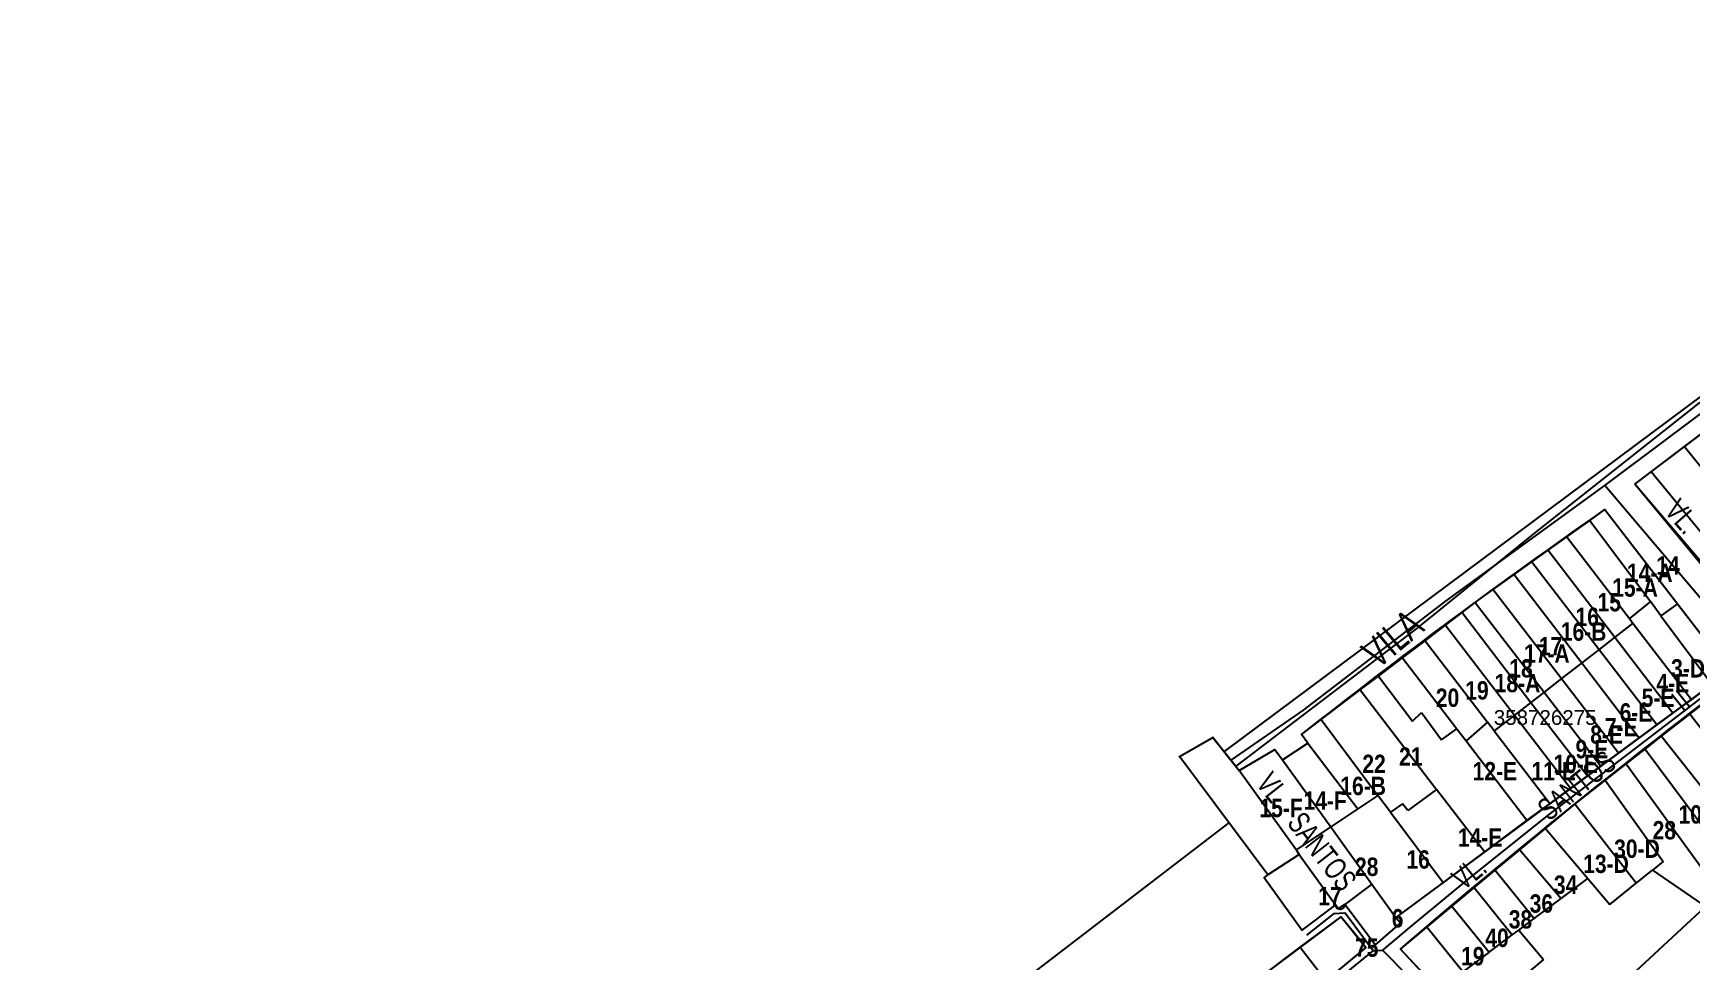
# Model space of a CAD drawing. Extents: x 199665 to 201826, y 4836581 to 4838476.
# Drawn here: x 199664.6 to 199890.2, y 4837394.3 to 4837520.6 of the extents above; entities that cross this region are included whole.
import ezdxf
from ezdxf.enums import TextEntityAlignment as Align

# ---------------------------------------------------------------- set-up
doc = ezdxf.new("R2010")
doc.units = 0
doc.header["$LTSCALE"] = 1.5
doc.header["$MEASUREMENT"] = 0
for name, color, linetype in [('CD-MALHA-LOTES', 40, 'CONTINUOUS'), ('CD_TXT_QUADRA', 7, 'CONTINUOUS'), ('LM-LIM-SETOR-FISCAL', 7, 'CONTINUOUS'), ('RU-QUADRAS', 6, 'CONTINUOUS'), ('SV-EIXO-RUA-PAV', 20, 'CONTINUOUS'), ('SV-RUA-PAVIM-S-GUIA-C-GUIA', 7, 'CONTINUOUS'), ('SV-TXT-RUA-PAV-S-GUIA-C-GUIA', 7, 'CONTINUOUS'), ('Th_NmrPort', 1, 'CONTINUOUS')]:
    doc.layers.add(name, color=color, linetype=linetype)
doc.styles.add('ARIAL', font='ARIAL.TTF')
doc.styles.add('MONOTXT', font='ARIAL.TTF', dxfattribs={"height": 0.2})
doc.styles.get("Standard").update_dxf_attribs({"font": 'swisscbo.ttf'})
doc.linetypes.add('Limite', pattern='A,20,-3,[130,ltypeshp.shx,S=6.35,R=0,X=0,Y=0],-3,20', length=46)

msp = doc.modelspace()

# ---------------------------------------------------------------- linework, layer by layer
at = {"layer": 'CD-MALHA-LOTES', "linetype": 'Continuous'}
for p, q in [((199889.23, 4837464.36), (199892.19, 4837466.6)), ((199884.7, 4837460.95), (199889.23, 4837464.36)), ((199889.23, 4837464.36), (199897.52, 4837454.09)), ((199882.48, 4837459.27), (199884.7, 4837460.95)), ((199893.08, 4837450.76), (199884.7, 4837460.95)), ((199890.88, 4837449.11), (199882.48, 4837459.27)), ((199873.23, 4837452.08), (199876.38, 4837454.33)), ((199876.38, 4837454.33), (199878.43, 4837455.79)), ((199876.38, 4837454.33), (199884.61, 4837443.27)), ((199878.43, 4837455.79), (199888.29, 4837442.99)), ((199870.7, 4837450.27), (199873.23, 4837452.08)), ((199873.23, 4837452.08), (199881.76, 4837440.97)), ((199868.5, 4837448.7), (199870.7, 4837450.27)), ((199870.7, 4837450.27), (199879.79, 4837438.43)), ((199866.06, 4837446.95), (199868.5, 4837448.7)), ((199868.5, 4837448.7), (199877.65, 4837436.77)), ((199861.49, 4837443.69), (199863.22, 4837444.93)), ((199863.22, 4837444.93), (199866.06, 4837446.95)), ((199863.22, 4837444.93), (199872.52, 4837432.8)), ((199866.06, 4837446.95), (199875.28, 4837434.94)), ((199858.99, 4837441.79), (199860.79, 4837443.16)), ((199860.79, 4837443.16), (199861.49, 4837443.69)), ((199860.79, 4837443.16), (199870.15, 4837430.96)), ((199884.61, 4837443.27), (199881.76, 4837440.97)), ((199886.04, 4837441.35), (199884.61, 4837443.27)), ((199888.29, 4837442.99), (199886.04, 4837441.35)), ((199888.29, 4837442.99), (199895.38, 4837433.8)), ((199856.73, 4837440.08), (199858.99, 4837441.79)), ((199858.99, 4837441.79), (199868.36, 4837429.57)), ((199881.76, 4837440.97), (199882.24, 4837440.33)), ((199886.04, 4837441.35), (199892.97, 4837432.03)), ((199853.95, 4837437.96), (199856.73, 4837440.08)), ((199856.73, 4837440.08), (199866.12, 4837427.84)), ((199879.79, 4837438.43), (199877.65, 4837436.77)), ((199882.24, 4837440.33), (199879.79, 4837438.43)), ((199879.79, 4837438.43), (199887.68, 4837428.14)), ((199882.24, 4837440.33), (199890.19, 4837429.98)), ((199850.88, 4837435.63), (199853.95, 4837437.96)), ((199853.95, 4837437.96), (199862.46, 4837426.86)), ((199877.65, 4837436.77), (199875.28, 4837434.94)), ((199877.65, 4837436.77), (199885.5, 4837426.54)), ((199847.6, 4837433.14), (199850.88, 4837435.63)), ((199850.88, 4837435.63), (199858.28, 4837425.99)), ((199875.28, 4837434.94), (199872.52, 4837432.8)), ((199875.28, 4837434.94), (199883.09, 4837424.76)), ((199889.97, 4837427.97), (199897.43, 4837433.8)), ((199845.13, 4837431.26), (199847.6, 4837433.14)), ((199847.6, 4837433.14), (199852.23, 4837427.02)), ((199872.52, 4837432.8), (199870.15, 4837430.96)), ((199872.52, 4837432.8), (199880.28, 4837422.7)), ((199892.97, 4837432.03), (199890.19, 4837429.98)), ((199839.81, 4837427.22), (199845.13, 4837431.26)), ((199845.13, 4837431.26), (199855.52, 4837417.72)), ((199868.36, 4837429.57), (199866.12, 4837427.84)), ((199870.15, 4837430.96), (199868.36, 4837429.57)), ((199868.36, 4837429.57), (199876.03, 4837419.57)), ((199870.15, 4837430.96), (199877.85, 4837420.91)), ((199890.19, 4837429.98), (199887.68, 4837428.14)), ((199837.14, 4837425.19), (199839.81, 4837427.22)), ((199839.81, 4837427.22), (199847.53, 4837416.92)), ((199852.23, 4837427.02), (199853.46, 4837428.2)), ((199853.46, 4837428.2), (199856.19, 4837424.48)), ((199862.46, 4837426.86), (199859.54, 4837424.34)), ((199863.35, 4837425.7), (199862.46, 4837426.86)), ((199866.12, 4837427.84), (199863.35, 4837425.7)), ((199866.12, 4837427.84), (199873.75, 4837417.9)), ((199887.68, 4837428.14), (199885.5, 4837426.54)), ((199886.12, 4837424.96), (199889.97, 4837427.97)), ((199892.74, 4837424.4), (199889.97, 4837427.97)), ((199820.56, 4837422.2), (199825.09, 4837424.8)), ((199825.09, 4837424.8), (199828.65, 4837420.32)), ((199838.02, 4837424.02), (199837.14, 4837425.19)), ((199856.19, 4837424.48), (199858.28, 4837425.99)), ((199858.28, 4837425.99), (199859.54, 4837424.34)), ((199863.35, 4837425.7), (199870.93, 4837415.83)), ((199883.09, 4837424.76), (199880.28, 4837422.7)), ((199885.5, 4837426.54), (199883.09, 4837424.76)), ((199883.89, 4837423.22), (199886.12, 4837424.96)), ((199886.12, 4837424.96), (199893.85, 4837415.2)), ((199828.65, 4837420.32), (199833.53, 4837423.17)), ((199833.53, 4837423.17), (199834.54, 4837421.77)), ((199834.54, 4837421.77), (199838.02, 4837424.02)), ((199838.02, 4837424.02), (199844.79, 4837415.09)), ((199859.54, 4837424.34), (199867.82, 4837413.54)), ((199880.28, 4837422.7), (199877.85, 4837420.91)), ((199881.32, 4837421.21), (199883.89, 4837423.22)), ((199883.89, 4837423.22), (199896.48, 4837406.28)), ((199832.58, 4837406.09), (199820.56, 4837422.2)), ((199836.41, 4837409.49), (199828.65, 4837420.32)), ((199834.54, 4837421.77), (199841.11, 4837412.63)), ((199877.85, 4837420.91), (199876.03, 4837419.57)), ((199878.47, 4837418.98), (199881.32, 4837421.21)), ((199881.32, 4837421.21), (199893.8, 4837404.03)), ((199873.75, 4837417.9), (199870.93, 4837415.83)), ((199876.03, 4837419.57), (199873.75, 4837417.9)), ((199874.33, 4837415.74), (199878.47, 4837418.98)), ((199878.47, 4837418.98), (199886.36, 4837407.93)), ((199847.53, 4837416.92), (199844.79, 4837415.09)), ((199849.26, 4837414.62), (199847.53, 4837416.92)), ((199850.87, 4837415.78), (199849.26, 4837414.62)), ((199851.6, 4837414.87), (199850.87, 4837415.78)), ((199855.52, 4837417.72), (199851.6, 4837414.87)), ((199862.02, 4837409.25), (199855.52, 4837417.72)), ((199870.93, 4837415.83), (199867.82, 4837413.54)), ((199870.34, 4837412.43), (199874.33, 4837415.74)), ((199882.68, 4837404.96), (199874.33, 4837415.74)), ((199844.79, 4837415.09), (199841.11, 4837412.63)), ((199849.26, 4837414.62), (199856.42, 4837405.08)), ((199867.82, 4837413.54), (199865.07, 4837411.52)), ((199841.11, 4837412.63), (199836.41, 4837409.49)), ((199841.11, 4837412.63), (199846.7, 4837404.85)), ((199865.07, 4837411.52), (199862.02, 4837409.25)), ((199866.84, 4837409.52), (199870.34, 4837412.43)), ((199870.34, 4837412.43), (199876.08, 4837405.6)), ((199836.84, 4837408.88), (199832.58, 4837406.09)), ((199836.41, 4837409.49), (199836.84, 4837408.88)), ((199836.84, 4837408.88), (199841.75, 4837402.02)), ((199862.02, 4837409.25), (199856.42, 4837405.08)), ((199863.49, 4837406.74), (199866.84, 4837409.52)), ((199866.84, 4837409.52), (199872.46, 4837402.9)), ((199860.63, 4837404.36), (199863.49, 4837406.74)), ((199863.49, 4837406.74), (199868.81, 4837400.18)), ((199882.68, 4837404.96), (199884.9, 4837406.76)), ((199886.36, 4837407.93), (199884.9, 4837406.76)), ((199884.9, 4837406.76), (199891.55, 4837402.14)), ((199832.07, 4837405.69), (199832.58, 4837406.09)), ((199837.18, 4837398.58), (199832.07, 4837405.69)), ((199846.7, 4837404.85), (199843.03, 4837402.08)), ((199846.7, 4837404.85), (199849.98, 4837400.28)), ((199856.42, 4837405.08), (199849.98, 4837400.28)), ((199857.61, 4837401.84), (199860.63, 4837404.36)), ((199860.63, 4837404.36), (199865.82, 4837397.95)), ((199872.46, 4837402.9), (199876.08, 4837405.6)), ((199876.08, 4837405.6), (199879.07, 4837402.05)), ((199879.07, 4837402.05), (199882.68, 4837404.96)), ((199841.75, 4837402.02), (199837.18, 4837398.58)), ((199842.14, 4837401.46), (199841.75, 4837402.02)), ((199843.03, 4837402.08), (199842.14, 4837401.46)), ((199847.17, 4837396.59), (199843.03, 4837402.08)), ((199868.81, 4837400.18), (199872.46, 4837402.9)), ((199838.2, 4837397.18), (199842.54, 4837400.39)), ((199842.54, 4837400.39), (199845.91, 4837396.23)), ((199849.98, 4837400.28), (199850.6, 4837399.59)), ((199854.17, 4837398.98), (199857.61, 4837401.84)), ((199857.61, 4837401.84), (199862.66, 4837395.6)), ((199866.69, 4837398.6), (199868.81, 4837400.18)), ((199891.97, 4837401.64), (199879.46, 4837390.07)), ((199850.6, 4837399.59), (199847.17, 4837396.59)), ((199850.59, 4837396.01), (199854.17, 4837398.98)), ((199859.07, 4837392.93), (199854.17, 4837398.98)), ((199862.66, 4837395.6), (199865.82, 4837397.95)), ((199865.82, 4837397.95), (199866.69, 4837398.6)), ((199866.69, 4837398.6), (199870.06, 4837394.57)), ((199833.8, 4837393.88), (199836.97, 4837396.26)), ((199836.97, 4837396.26), (199838.2, 4837397.18)), ((199836.97, 4837396.26), (199840.47, 4837391.75)), ((199845.91, 4837396.23), (199840.47, 4837391.75)), ((199855.78, 4837390.47), (199850.59, 4837396.01)), ((199862.66, 4837395.6), (199859.07, 4837392.93)), ((199870.06, 4837394.57), (199859.88, 4837386.1))]:
    msp.add_line(p, q, dxfattribs=at)
msp.add_point((199874.33, 4837415.74), dxfattribs=at)
at = {"layer": 'LM-LIM-SETOR-FISCAL', "linetype": 'Limite', "ltscale": 0.1, "const_width": 0.25}
msp.add_lwpolyline([(199927.32, 4837540.48), (199954.05, 4837517.76), (199922.3, 4837493.75), (199898.27, 4837475.85), (199869.06, 4837452.76), (199852.76, 4837439.57), (199828.21, 4837420.87), (199825.09, 4837424.8), (199820.56, 4837422.2), (199827.28, 4837413.19), (199664.78, 4837288.57), (199667.09, 4837286.59), (199683.35, 4837276.52), (199716.19, 4837253.33), (199750.96, 4837229.19), (199768.78, 4837217.56), (199787.07, 4837204.24), (199861, 4837164.59), (199908.88, 4837133.7)], dxfattribs=at)
at = {"layer": 'RU-QUADRAS', "color": 6, "linetype": 'Continuous'}
for points in [[(199850.59, 4837396.01, -0.014929), (199897.43, 4837433.8), (199902.71, 4837427.65), (199922.31, 4837445.62), (199933.83, 4837458.11), (199914.61, 4837483.52), (199951.23, 4837511.94), (199953.3, 4837511.51), (199979.67, 4837489.36), (199999.05, 4837471.32), (199998.91, 4837469.8), (199919.33, 4837378.45), (199892.92, 4837350.4)], [(199820.56, 4837422.2), (199825.09, 4837424.8), (199828.65, 4837420.32), (199833.53, 4837423.17), (199834.54, 4837421.77), (199838.02, 4837424.02), (199837.14, 4837425.19, -0.014733), (199878.43, 4837455.79), (199895.38, 4837433.8), (199849.98, 4837400.28), (199850.6, 4837399.59), (199847.17, 4837396.59), (199843.03, 4837402.08, -1.000135), (199841.75, 4837402.02), (199837.18, 4837398.58), (199832.07, 4837405.69), (199832.58, 4837406.09)], [(199721.09, 4837300.85, 0.01177), (199811.25, 4837376.94), (199842.54, 4837400.39), (199845.91, 4837396.23), (199824.03, 4837378.19), (199824.95, 4837377.06), (199825.79, 4837377.76), (199829.93, 4837372.62), (199824.46, 4837367.76), (199818.96, 4837374.21), (199817.17, 4837372.8), (199818.3, 4837371.48), (199801.36, 4837356.97), (199802.1, 4837356.09), (199818.88, 4837370.61), (199822.92, 4837365.73), (199819.53, 4837363.14), (199820.05, 4837362.5), (199805.53, 4837350.93), (199749.29, 4837309.03), (199746.59, 4837312.31), (199725.53, 4837294.68)]]:
    msp.add_lwpolyline(points, format="xyb", close=True, dxfattribs=at)
msp.add_lwpolyline([(199882.48, 4837459.27), (199913.22, 4837482.47), (199932.2, 4837458.37), (199919.41, 4837444.74), (199917.46, 4837447.24), (199903.92, 4837434.1)], close=True, dxfattribs=at)
at = {"layer": 'SV-EIXO-RUA-PAV'}
for points in [[(199827.55, 4837421.72), (199837.43, 4837428.51), (199856.83, 4837443.37), (199878.42, 4837459.09), (199923.17, 4837492.58), (199954.94, 4837518.25)], [(199932.89, 4837458.38), (199925.93, 4837450.56), (199918.43, 4837443.28), (199917.15, 4837444.57), (199902.91, 4837430.65), (199898.17, 4837435.76), (199878.42, 4837459.09)], [(199898.17, 4837435.76), (199897.1, 4837434.76), (199893.23, 4837431.51), (199870.8, 4837414.33), (199859.97, 4837405.67), (199851.88, 4837398.98), (199848.17, 4837395.85)], [(199846.89, 4837395.77), (199843.09, 4837400.89), (199841.5, 4837400.8), (199837.8, 4837397.89)], [(199824.48, 4837377.64), (199826.25, 4837378.92), (199846.89, 4837395.77), (199848.17, 4837395.85), (199861.75, 4837382.07), (199862.58, 4837377.93), (199868.23, 4837371.93), (199876.7, 4837363.9), (199895.3, 4837345.22)]]:
    msp.add_lwpolyline(points, dxfattribs=at)
at = {"layer": 'SV-RUA-PAVIM-S-GUIA-C-GUIA'}
for points in [[(199826.68, 4837422.89), (199896.59, 4837475), (199950.44, 4837516.95)], [(199882.48, 4837459.27), (199884.7, 4837460.95), (199889.23, 4837464.36), (199892.19, 4837466.6), (199894.78, 4837468.56), (199897.61, 4837470.69), (199900.49, 4837472.87), (199902.83, 4837474.63), (199905.27, 4837476.47), (199907.73, 4837478.33), (199909.8, 4837479.9), (199913.22, 4837482.47)], [(200000, 4837467.78), (199940.52, 4837400.7), (199894.32, 4837348.87), (199883.36, 4837360.84), (199871.32, 4837373.9), (199859.88, 4837386.1), (199850.59, 4837396.01), (199863.49, 4837406.74), (199874.33, 4837415.74), (199897.43, 4837433.8), (199902.71, 4837427.65), (199906.6, 4837431.21)], [(199903.92, 4837434.1), (199900.02, 4837438.56), (199897.32, 4837441.66), (199893.42, 4837446.11), (199890.88, 4837449.11), (199882.48, 4837459.27)], [(199828.65, 4837420.32), (199833.53, 4837423.17), (199834.54, 4837421.77), (199838.02, 4837424.02), (199837.14, 4837425.19), (199839.81, 4837427.22), (199845.13, 4837431.26), (199847.6, 4837433.14), (199850.88, 4837435.63), (199853.95, 4837437.96), (199856.73, 4837440.08), (199858.99, 4837441.79), (199860.79, 4837443.16), (199861.49, 4837443.69), (199863.22, 4837444.93), (199866.06, 4837446.95), (199868.5, 4837448.7), (199870.7, 4837450.27), (199873.23, 4837452.08), (199876.38, 4837454.33), (199878.43, 4837455.79), (199888.29, 4837442.99), (199895.38, 4837433.8), (199873.75, 4837417.9), (199849.98, 4837400.28), (199850.6, 4837399.59), (199847.17, 4837396.59), (199843.03, 4837402.08), (199842.14, 4837401.46), (199841.75, 4837402.02), (199837.18, 4837398.58)], [(199838.2, 4837397.18), (199842.54, 4837400.39), (199845.24, 4837397.06), (199845.91, 4837396.23), (199842.38, 4837393.33)]]:
    msp.add_lwpolyline(points, dxfattribs=at)

# ---------------------------------------------------------------- texts
at = {"layer": 'CD_TXT_QUADRA', "color": 7, "linetype": 'Continuous', "style": 'MONOTXT'}
msp.add_text('358726275', height=2, dxfattribs=at).set_placement((199863.3, 4837426.51))
at = {"layer": 'SV-TXT-RUA-PAV-S-GUIA-C-GUIA', "style": 'ARIAL', "width": 0.7}
for s, height, rotation, p in [('VL.         SANTOS', 3, 311, (199886.39, 4837455.53)), ('VILA', 4, 39.9203, (199847.55, 4837434)), ('VL.             SANTOS              II', 3, 39, (199859.18, 4837403.88)), ('VL.   SANTOS ', 3, 308, (199830.84, 4837418.51))]:
    msp.add_text(s, height=height, rotation=rotation, dxfattribs=at).set_placement(p)
at = {"layer": 'Th_NmrPort', "color": 1}
for s, p in [('14', (199885.42, 4837448.2)), ('14-A', (199881.42, 4837447.2)), ('15-A', (199879.42, 4837445.2)), ('15', (199877.42, 4837443.2)), ('16-B', (199872.42, 4837439.2)), ('16', (199874.42, 4837441.2)), ('17', (199869.42, 4837437.2)), ('17-A', (199867.42, 4837436.2)), ('18', (199865.42, 4837434.2)), ('3-D', (199887.42, 4837434.2)), ('20', (199855.42, 4837430.2)), ('19', (199859.42, 4837431.2)), ('18-A', (199863.42, 4837432.2)), ('5-E', (199883.42, 4837430.2)), ('4-E', (199885.42, 4837432.2)), ('6-E', (199880.42, 4837428.2)), ('7-E', (199878.42, 4837426.2)), ('8-E', (199876.42, 4837425.2)), ('22', (199845.42, 4837421.2)), ('21', (199850.42, 4837422.2)), ('10-E', (199871.42, 4837421.2)), ('9-E', (199874.42, 4837423.2)), ('12-E', (199860.42, 4837420.2)), ('11-E', (199868.42, 4837420.2)), ('16-B', (199842.42, 4837418.2)), ('15-F', (199831.42, 4837415.2)), ('14-F', (199837.42, 4837416.2)), ('10-D', (199888.44, 4837414.33)), ('28', (199884.91, 4837412.17)), ('14-E', (199858.42, 4837411.2)), ('16', (199851.42, 4837408.2)), ('13-D', (199875.47, 4837407.61)), ('30-D', (199879.68, 4837409.66)), ('28', (199844.42, 4837407.2)), ('17', (199839.42, 4837403.2)), ('34', (199871.48, 4837404.77)), ('36', (199868.18, 4837402.21)), ('6', (199849.42, 4837400.2)), ('38', (199865.34, 4837400.05)), ('40', (199862.15, 4837397.54)), ('75', (199844.42, 4837396.2)), ('19', (199858.85, 4837395.04))]:
    msp.add_text(s, height=2.5, dxfattribs=at).set_placement(p, align=Align.MIDDLE_LEFT)

doc.saveas('drawing.dxf')
